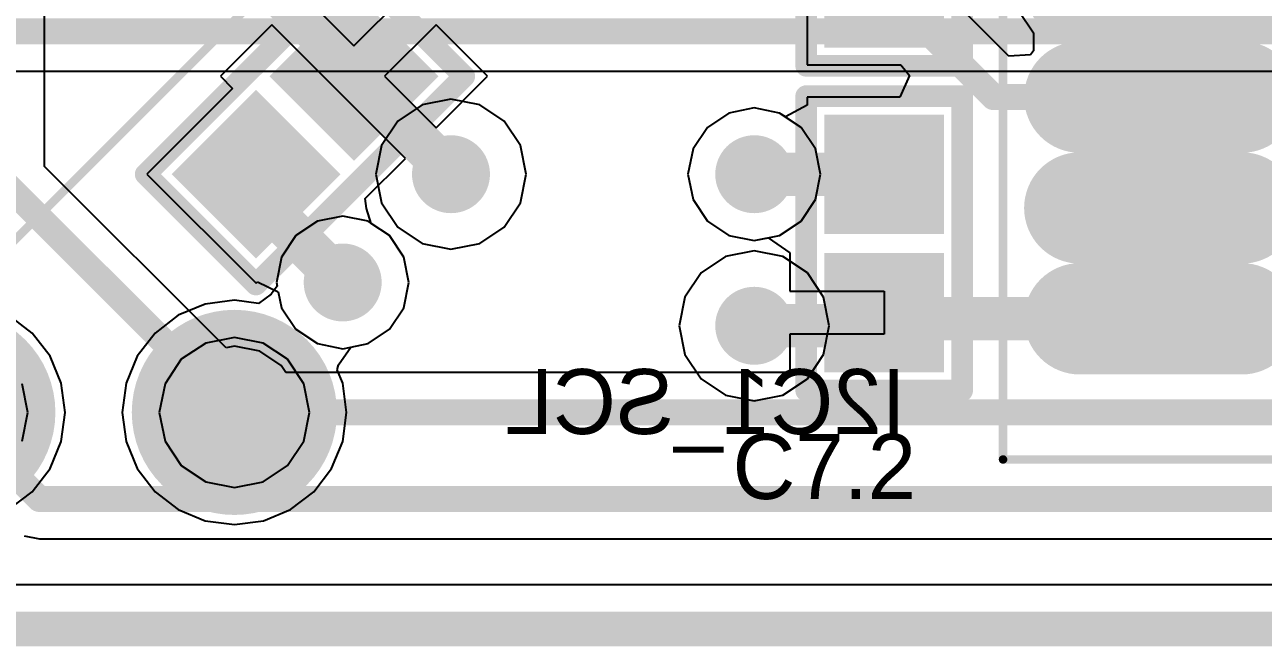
# Model space of a CAD drawing. Header units: millimetres. Extents: x 0.3 to 2.93, y 1.33 to 2.08.
# Drawn here: x 1.0216 to 1.3075, y 1.326 to 1.4695 of the extents above; entities that cross this region are included whole.
import ezdxf

# ---------------------------------------------------------------- set-up
doc = ezdxf.new("R2010")
doc.units = ezdxf.units.MM
doc.header["$MEASUREMENT"] = 0
for name, color, linetype in [('BottomLayer', 5, 'Continuous'), ('BottomOverlay', 54, 'Continuous'), ('BottomPaste', 16, 'Continuous'), ('BottomSolder', 6, 'Continuous'), ('Mechanical15', 56, 'Continuous'), ('Mechanical2', 216, 'Continuous'), ('MidLayer1', 16, 'Continuous'), ('MidLayer2', 76, 'Continuous'), ('MultiLayer', 9, 'Continuous'), ('TopLayer', 1, 'Continuous'), ('TopOverlay', 2, 'Continuous'), ('TopPaste', 8, 'Continuous'), ('TopSolder', 216, 'Continuous'), ('ViaHoleLayer', 16, 'Continuous')]:
    doc.layers.add(name, color=color, linetype=linetype)

# ---------------------------------------------------------------- blocks, each defined once
blk = doc.blocks.new('TSOP65P640X120_8N_87')
at = {"layer": 'Mechanical15', "const_width": 0.00197}
for points in [[(0.15256, 0.07087), (-0.15256, 0.07087)], [(0.15256, 0.07087), (0.15256, -0.07087)]]:
    blk.add_lwpolyline(points, dxfattribs=at)
at = {"layer": 'Mechanical15', "const_width": 0.000984}
blk.add_lwpolyline([(0.15207, 0.07087, 1), (0.15305, 0.07087, 1)], format="xyb", close=True, dxfattribs=at)
blk.add_lwpolyline([(0.15207, 0.07087, 1), (0.15305, 0.07087, 1)], format="xyb", close=True, dxfattribs=at)
at = {"layer": 'TopLayer', "const_width": 0.01772}
for points in [[(0.09744, 0.03839), (0.13484, 0.03839)], [(0.09744, 0.0128), (0.13484, 0.0128)], [(0.09744, -0.0128), (0.13484, -0.0128)]]:
    blk.add_lwpolyline(points, dxfattribs=at)
at = {"layer": 'TopLayer', "const_width": 0.00886}
for points in [[(0.09301, 0.03839, 1), (0.10187, 0.03839, 1)], [(0.13041, 0.03839, 1), (0.13927, 0.03839, 1)], [(0.09301, 0.0128, 1), (0.10187, 0.0128, 1)], [(0.13041, 0.0128, 1), (0.13927, 0.0128, 1)], [(0.09301, -0.0128, 1), (0.10187, -0.0128, 1)], [(0.13041, -0.0128, 1), (0.13927, -0.0128, 1)]]:
    blk.add_lwpolyline(points, format="xyb", close=True, dxfattribs=at)
at = {"layer": 'TopPaste', "const_width": 0.01372}
for points in [[(0.09744, 0.03839), (0.13484, 0.03839)], [(0.09744, 0.0128), (0.13484, 0.0128)], [(0.09744, -0.0128), (0.13484, -0.0128)]]:
    blk.add_lwpolyline(points, dxfattribs=at)
at = {"layer": 'TopPaste', "const_width": 0.00686}
for points in [[(0.09401, 0.03839, 1), (0.10087, 0.03839, 1)], [(0.13141, 0.03839, 1), (0.13827, 0.03839, 1)], [(0.09401, 0.0128, 1), (0.10087, 0.0128, 1)], [(0.13141, 0.0128, 1), (0.13827, 0.0128, 1)], [(0.09401, -0.0128, 1), (0.10087, -0.0128, 1)], [(0.13141, -0.0128, 1), (0.13827, -0.0128, 1)]]:
    blk.add_lwpolyline(points, format="xyb", close=True, dxfattribs=at)
at = {"layer": 'TopSolder', "const_width": 0.02572}
for points in [[(0.09744, 0.03839), (0.13484, 0.03839)], [(0.09744, 0.0128), (0.13484, 0.0128)], [(0.09744, -0.0128), (0.13484, -0.0128)], [(0.09744, -0.03839), (0.13484, -0.03839)]]:
    blk.add_lwpolyline(points, dxfattribs=at)
at = {"layer": 'TopSolder', "const_width": 0.01286}
for points in [[(0.09101, 0.03839, 1), (0.10387, 0.03839, 1)], [(0.12841, 0.03839, 1), (0.14127, 0.03839, 1)], [(0.09101, 0.0128, 1), (0.10387, 0.0128, 1)], [(0.12841, 0.0128, 1), (0.14127, 0.0128, 1)], [(0.09101, -0.0128, 1), (0.10387, -0.0128, 1)], [(0.12841, -0.0128, 1), (0.14127, -0.0128, 1)], [(0.09101, -0.03839, 1), (0.10387, -0.03839, 1)], [(0.12841, -0.03839, 1), (0.14127, -0.03839, 1)]]:
    blk.add_lwpolyline(points, format="xyb", close=True, dxfattribs=at)
blk = doc.blocks.new('0402_89')
at = {"layer": 'TopLayer'}
for points in [[(-0.01181, -0.01181), (0.01181, -0.01181), (-0.01181, 0.01181), (0.01181, 0.01181)], [(0.02016, -0.01181), (0.04378, -0.01181), (0.02016, 0.01181), (0.04378, 0.01181)]]:
    blk.add_solid(points, dxfattribs=at)
at = {"layer": 'TopOverlay', "const_width": 0.005}
for points in [[(-0.018, 0.018), (-0.018, -0.018)], [(-0.018, 0.018), (0.05, 0.018)], [(0.05, 0.018), (0.05, -0.018)], [(-0.018, -0.018), (0.05, -0.018)]]:
    blk.add_lwpolyline(points, dxfattribs=at)
at = {"layer": 'TopOverlay', "const_width": 0.0025}
for points in [[(-0.01925, 0.018, 1), (-0.01675, 0.018, 1)], [(-0.01925, 0.018, 1), (-0.01675, 0.018, 1)], [(0.04875, 0.018, 1), (0.05125, 0.018, 1)], [(0.04875, 0.018, 1), (0.05125, 0.018, 1)], [(-0.01925, -0.018, 1), (-0.01675, -0.018, 1)], [(-0.01925, -0.018, 1), (-0.01675, -0.018, 1)], [(0.04875, -0.018, 1), (0.05125, -0.018, 1)], [(0.04875, -0.018, 1), (0.05125, -0.018, 1)]]:
    blk.add_lwpolyline(points, format="xyb", close=True, dxfattribs=at)
at = {"layer": 'TopPaste'}
for points in [[(-0.00981, -0.00981), (0.00981, -0.00981), (-0.00981, 0.00981), (0.00981, 0.00981)], [(0.02216, -0.00981), (0.04178, -0.00981), (0.02216, 0.00981), (0.04178, 0.00981)]]:
    blk.add_solid(points, dxfattribs=at)
at = {"layer": 'TopSolder'}
for points in [[(-0.01378, -0.01378), (0.01378, -0.01378), (-0.01378, 0.01378), (0.01378, 0.01378)], [(0.01819, -0.01378), (0.04575, -0.01378), (0.01819, 0.01378), (0.04575, 0.01378)]]:
    blk.add_solid(points, dxfattribs=at)
blk = doc.blocks.new('0402_93')
at = {"layer": 'TopLayer'}
for points in [[(-0.01181, -0.01181), (0.01181, -0.01181), (-0.01181, 0.01181), (0.01181, 0.01181)], [(0.02016, -0.01181), (0.04378, -0.01181), (0.02016, 0.01181), (0.04378, 0.01181)]]:
    blk.add_solid(points, dxfattribs=at)
at = {"layer": 'TopOverlay', "const_width": 0.005}
for points in [[(-0.018, 0.018), (-0.018, -0.018)], [(-0.018, 0.018), (0.05, 0.018)], [(0.05, 0.018), (0.05, -0.018)], [(-0.018, -0.018), (0.05, -0.018)]]:
    blk.add_lwpolyline(points, dxfattribs=at)
at = {"layer": 'TopOverlay', "const_width": 0.0025}
for points in [[(-0.01925, 0.018, 1), (-0.01675, 0.018, 1)], [(-0.01925, 0.018, 1), (-0.01675, 0.018, 1)], [(0.04875, 0.018, 1), (0.05125, 0.018, 1)], [(0.04875, 0.018, 1), (0.05125, 0.018, 1)], [(-0.01925, -0.018, 1), (-0.01675, -0.018, 1)], [(-0.01925, -0.018, 1), (-0.01675, -0.018, 1)], [(0.04875, -0.018, 1), (0.05125, -0.018, 1)], [(0.04875, -0.018, 1), (0.05125, -0.018, 1)]]:
    blk.add_lwpolyline(points, format="xyb", close=True, dxfattribs=at)
at = {"layer": 'TopPaste'}
for points in [[(-0.00981, -0.00981), (0.00981, -0.00981), (-0.00981, 0.00981), (0.00981, 0.00981)], [(0.02216, -0.00981), (0.04178, -0.00981), (0.02216, 0.00981), (0.04178, 0.00981)]]:
    blk.add_solid(points, dxfattribs=at)
at = {"layer": 'TopSolder'}
for points in [[(-0.01378, -0.01378), (0.01378, -0.01378), (-0.01378, 0.01378), (0.01378, 0.01378)], [(0.01819, -0.01378), (0.04575, -0.01378), (0.01819, 0.01378), (0.04575, 0.01378)]]:
    blk.add_solid(points, dxfattribs=at)
blk = doc.blocks.new('TSQFP50P900X900X160_48N_103')
at = {"layer": 'Mechanical15', "const_width": 0.00197}
blk.add_lwpolyline([(-0.20472, 0.20472), (-0.20472, -0.20472)], dxfattribs=at)
blk = doc.blocks.new('T____P_____T______1___B_108')
at = {"layer": 'BottomLayer', "const_width": 0.01969}
blk.add_lwpolyline([(-0.00984, 0, 1), (0.00984, 0, 1)], format="xyb", close=True, dxfattribs=at)
at = {"layer": 'BottomPaste', "const_width": 0.01768}
blk.add_lwpolyline([(-0.00884, 0, 1), (0.00884, 0, 1)], format="xyb", close=True, dxfattribs=at)
at = {"layer": 'BottomSolder', "const_width": 0.02369}
blk.add_lwpolyline([(-0.01184, 0, 1), (0.01184, 0, 1)], format="xyb", close=True, dxfattribs=at)
blk = doc.blocks.new('T____P_____T______1___B_109')
at = {"layer": 'BottomLayer', "const_width": 0.01969}
blk.add_lwpolyline([(-0.00984, 0, 1), (0.00984, 0, 1)], format="xyb", close=True, dxfattribs=at)
at = {"layer": 'BottomPaste', "const_width": 0.01768}
blk.add_lwpolyline([(-0.00884, 0, 1), (0.00884, 0, 1)], format="xyb", close=True, dxfattribs=at)
at = {"layer": 'BottomSolder', "const_width": 0.02369}
blk.add_lwpolyline([(-0.01184, 0, 1), (0.01184, 0, 1)], format="xyb", close=True, dxfattribs=at)
blk = doc.blocks.new('0402_143')
at = {"layer": 'TopLayer'}
for points in [[(-0.01181, -0.01181), (0.01181, -0.01181), (-0.01181, 0.01181), (0.01181, 0.01181)], [(0.02016, -0.01181), (0.04378, -0.01181), (0.02016, 0.01181), (0.04378, 0.01181)]]:
    blk.add_solid(points, dxfattribs=at)
at = {"layer": 'TopOverlay', "const_width": 0.005}
for points in [[(0.05, 0.018), (-0.018, 0.018)], [(-0.018, -0.018), (-0.018, 0.018)], [(0.05, -0.018), (0.05, 0.018)], [(0.05, -0.018), (-0.018, -0.018)]]:
    blk.add_lwpolyline(points, dxfattribs=at)
at = {"layer": 'TopOverlay', "const_width": 0.0025}
for points in [[(-0.01925, 0.018, 1), (-0.01675, 0.018, 1)], [(-0.01925, 0.018, 1), (-0.01675, 0.018, 1)], [(0.04875, 0.018, 1), (0.05125, 0.018, 1)], [(0.04875, 0.018, 1), (0.05125, 0.018, 1)], [(-0.01925, -0.018, 1), (-0.01675, -0.018, 1)], [(-0.01925, -0.018, 1), (-0.01675, -0.018, 1)], [(0.04875, -0.018, 1), (0.05125, -0.018, 1)], [(0.04875, -0.018, 1), (0.05125, -0.018, 1)]]:
    blk.add_lwpolyline(points, format="xyb", close=True, dxfattribs=at)
at = {"layer": 'TopPaste'}
for points in [[(-0.00981, -0.00981), (0.00981, -0.00981), (-0.00981, 0.00981), (0.00981, 0.00981)], [(0.02216, -0.00981), (0.04178, -0.00981), (0.02216, 0.00981), (0.04178, 0.00981)]]:
    blk.add_solid(points, dxfattribs=at)
at = {"layer": 'TopSolder'}
for points in [[(-0.01378, -0.01378), (0.01378, -0.01378), (-0.01378, 0.01378), (0.01378, 0.01378)], [(0.01819, -0.01378), (0.04575, -0.01378), (0.01819, 0.01378), (0.04575, 0.01378)]]:
    blk.add_solid(points, dxfattribs=at)

msp = doc.modelspace()

# ---------------------------------------------------------------- linework, layer by layer
at = {"layer": 'BottomLayer'}
for p, q in [((0.982, 1.45882), (1.446, 1.45882)), ((1.19, 1.45029), (1.18415, 1.44913)), ((1.19585, 1.44913), (1.19, 1.45029)), ((1.18415, 1.44913), (1.17919, 1.44581)), ((1.20081, 1.44581), (1.19585, 1.44913)), ((1.17919, 1.44581), (1.17587, 1.44085)), ((1.20413, 1.44085), (1.20081, 1.44581)), ((1.17587, 1.44085), (1.17471, 1.435)), ((1.20529, 1.435), (1.20413, 1.44085)), ((1.17471, 1.435), (1.17587, 1.42915)), ((1.20413, 1.42915), (1.20529, 1.435)), ((1.17587, 1.42915), (1.17919, 1.42419)), ((1.20081, 1.42419), (1.20413, 1.42915)), ((1.08915, 1.42413), (1.08419, 1.42081)), ((1.095, 1.42529), (1.08915, 1.42413)), ((1.10085, 1.42413), (1.095, 1.42529)), ((1.10581, 1.42081), (1.10085, 1.42413)), ((1.17919, 1.42419), (1.18415, 1.42087)), ((1.19585, 1.42087), (1.20081, 1.42419)), ((1.08419, 1.42081), (1.08087, 1.41585)), ((1.10913, 1.41585), (1.10581, 1.42081)), ((1.18415, 1.42087), (1.19, 1.41971)), ((1.19, 1.41971), (1.19585, 1.42087)), ((1.08087, 1.41585), (1.07971, 1.41)), ((1.11029, 1.41), (1.10913, 1.41585)), ((1.07971, 1.41), (1.07988, 1.40912)), ((1.10913, 1.40415), (1.11029, 1.41)), ((1.07849, 1.40732), (1.07557, 1.40517)), ((1.07988, 1.40912), (1.07849, 1.40732)), ((1.06329, 1.40502), (1.05705, 1.40244)), ((1.07, 1.40591), (1.06329, 1.40502)), ((1.07557, 1.40517), (1.07, 1.40591)), ((1.10581, 1.39919), (1.10913, 1.40415)), ((1.02332, 1.39832), (1.01795, 1.40244)), ((1.05705, 1.40244), (1.05168, 1.39832)), ((1.02744, 1.39295), (1.02332, 1.39832)), ((1.05168, 1.39832), (1.04756, 1.39295)), ((1.10085, 1.39587), (1.10581, 1.39919)), ((1.09685, 1.39507), (1.10085, 1.39587)), ((1.03002, 1.38671), (1.02744, 1.39295)), ((1.04756, 1.39295), (1.04498, 1.38671)), ((1.09401, 1.39096), (1.09685, 1.39507)), ((1.09372, 1.38986), (1.09401, 1.39096)), ((1.09502, 1.38671), (1.09372, 1.38986)), ((1.03091, 1.38), (1.03002, 1.38671)), ((1.04498, 1.38671), (1.04409, 1.38)), ((1.09591, 1.38), (1.09502, 1.38671)), ((1.03002, 1.37329), (1.03091, 1.38)), ((1.04409, 1.38), (1.04498, 1.37329)), ((1.09502, 1.37329), (1.09591, 1.38)), ((1.02744, 1.36705), (1.03002, 1.37329)), ((1.04498, 1.37329), (1.04756, 1.36705)), ((1.09244, 1.36705), (1.09502, 1.37329)), ((1.02332, 1.36168), (1.02744, 1.36705)), ((1.04756, 1.36705), (1.05168, 1.36168)), ((1.08832, 1.36168), (1.09244, 1.36705)), ((1.01795, 1.35756), (1.02332, 1.36168)), ((1.05168, 1.36168), (1.05705, 1.35756)), ((1.08295, 1.35756), (1.08832, 1.36168)), ((1.05705, 1.35756), (1.06329, 1.35498)), ((1.07671, 1.35498), (1.08295, 1.35756)), ((1.06329, 1.35498), (1.07, 1.35409)), ((1.07, 1.35409), (1.07671, 1.35498)), ((2.89294, 1.3402), (0.33706, 1.3402))]:
    msp.add_line(p, q, dxfattribs=at)
at = {"layer": 'BottomLayer', "const_width": 0.006}
msp.add_lwpolyline([(0.982, 1.468), (1.47, 1.468)], dxfattribs=at)
at = {"layer": 'BottomLayer', "const_width": 0.009}
for points in [[(1.1155, 1.435, 1), (1.1245, 1.435, 1)], [(1.1855, 1.435, 1), (1.1945, 1.435, 1)], [(1.0905, 1.41, 1), (1.0995, 1.41, 1)], [(1.1855, 1.4, 1), (1.1945, 1.4, 1)], [(1.0655, 1.38, 1), (1.0745, 1.38, 1)]]:
    msp.add_lwpolyline(points, format="xyb", close=True, dxfattribs=at)
at = {"layer": 'Mechanical2', "const_width": 0.008}
msp.add_lwpolyline([(0.34, 1.33), (2.89, 1.33)], dxfattribs=at)
at = {"layer": 'MidLayer1'}
for p, q in [((1.12, 1.45233), (1.11337, 1.45101)), ((1.12663, 1.45101), (1.12, 1.45233)), ((1.11337, 1.45101), (1.10774, 1.44726)), ((1.13226, 1.44726), (1.12663, 1.45101)), ((1.10774, 1.44726), (1.10399, 1.44163)), ((1.13601, 1.44163), (1.13226, 1.44726)), ((1.10399, 1.44163), (1.10267, 1.435)), ((1.13733, 1.435), (1.13601, 1.44163)), ((1.10267, 1.435), (1.10399, 1.42837)), ((1.13601, 1.42837), (1.13733, 1.435)), ((1.10399, 1.42837), (1.10774, 1.42274)), ((1.13226, 1.42274), (1.13601, 1.42837)), ((1.10774, 1.42274), (1.11337, 1.41899)), ((1.12663, 1.41899), (1.13226, 1.42274)), ((1.11337, 1.41899), (1.12, 1.41767)), ((1.12, 1.41767), (1.12663, 1.41899)), ((1.18337, 1.41601), (1.17774, 1.41226)), ((1.19, 1.41733), (1.18337, 1.41601)), ((1.19663, 1.41601), (1.19, 1.41733)), ((1.20226, 1.41226), (1.19663, 1.41601)), ((1.17774, 1.41226), (1.17399, 1.40663)), ((1.20601, 1.40663), (1.20226, 1.41226)), ((1.17399, 1.40663), (1.17267, 1.4)), ((1.20733, 1.4), (1.20601, 1.40663)), ((1.17267, 1.4), (1.17399, 1.39337)), ((1.20601, 1.39337), (1.20733, 1.4)), ((1.06337, 1.39601), (1.05774, 1.39226)), ((1.07, 1.39733), (1.06337, 1.39601)), ((1.07663, 1.39601), (1.07, 1.39733)), ((1.08226, 1.39226), (1.07663, 1.39601)), ((1.17399, 1.39337), (1.17774, 1.38774)), ((1.20226, 1.38774), (1.20601, 1.39337)), ((1.05774, 1.39226), (1.05399, 1.38663)), ((1.08601, 1.38663), (1.08226, 1.39226)), ((1.02233, 1.38), (1.02101, 1.38663)), ((1.05399, 1.38663), (1.05267, 1.38)), ((1.08733, 1.38), (1.08601, 1.38663)), ((1.17774, 1.38774), (1.18337, 1.38399)), ((1.19663, 1.38399), (1.20226, 1.38774)), ((1.18337, 1.38399), (1.19, 1.38267)), ((1.19, 1.38267), (1.19663, 1.38399)), ((1.02101, 1.37337), (1.02233, 1.38)), ((1.05267, 1.38), (1.05399, 1.37337)), ((1.08601, 1.37337), (1.08733, 1.38)), ((1.05399, 1.37337), (1.05774, 1.36774)), ((1.08226, 1.36774), (1.08601, 1.37337)), ((1.05774, 1.36774), (1.06337, 1.36399)), ((1.07663, 1.36399), (1.08226, 1.36774)), ((1.06337, 1.36399), (1.07, 1.36267)), ((1.07, 1.36267), (1.07663, 1.36399)), ((1.85843, 1.3402), (0.33706, 1.3402))]:
    msp.add_line(p, q, dxfattribs=at)
at = {"layer": 'MidLayer1', "const_width": 0.009}
for points in [[(1.1155, 1.435, 1), (1.1245, 1.435, 1)], [(1.1855, 1.435, 1), (1.1945, 1.435, 1)], [(1.0905, 1.41, 1), (1.0995, 1.41, 1)], [(1.1855, 1.4, 1), (1.1945, 1.4, 1)], [(1.0655, 1.38, 1), (1.0745, 1.38, 1)]]:
    msp.add_lwpolyline(points, format="xyb", close=True, dxfattribs=at)
at = {"layer": 'MidLayer2'}
for p, q in [((1.12, 1.45233), (1.11337, 1.45101)), ((1.12663, 1.45101), (1.12, 1.45233)), ((1.11337, 1.45101), (1.10774, 1.44726)), ((1.13226, 1.44726), (1.12663, 1.45101)), ((1.10774, 1.44726), (1.10399, 1.44163)), ((1.13601, 1.44163), (1.13226, 1.44726)), ((1.10399, 1.44163), (1.10267, 1.435)), ((1.13733, 1.435), (1.13601, 1.44163)), ((1.10267, 1.435), (1.10399, 1.42837)), ((1.13601, 1.42837), (1.13733, 1.435)), ((1.10399, 1.42837), (1.10774, 1.42274)), ((1.13226, 1.42274), (1.13601, 1.42837)), ((1.10774, 1.42274), (1.11337, 1.41899)), ((1.12663, 1.41899), (1.13226, 1.42274)), ((1.11337, 1.41899), (1.12, 1.41767)), ((1.12, 1.41767), (1.12663, 1.41899)), ((1.18337, 1.41601), (1.17774, 1.41226)), ((1.19, 1.41733), (1.18337, 1.41601)), ((1.19663, 1.41601), (1.19, 1.41733)), ((1.20226, 1.41226), (1.19663, 1.41601)), ((1.17774, 1.41226), (1.17399, 1.40663)), ((1.20601, 1.40663), (1.20226, 1.41226)), ((1.17399, 1.40663), (1.17267, 1.4)), ((1.20733, 1.4), (1.20601, 1.40663)), ((1.17267, 1.4), (1.17399, 1.39337)), ((1.20601, 1.39337), (1.20733, 1.4)), ((1.06337, 1.39601), (1.05774, 1.39226)), ((1.07, 1.39733), (1.06337, 1.39601)), ((1.07663, 1.39601), (1.07, 1.39733)), ((1.08226, 1.39226), (1.07663, 1.39601)), ((1.17399, 1.39337), (1.17774, 1.38774)), ((1.20226, 1.38774), (1.20601, 1.39337)), ((1.05774, 1.39226), (1.05399, 1.38663)), ((1.08601, 1.38663), (1.08226, 1.39226)), ((1.02233, 1.38), (1.02101, 1.38663)), ((1.05399, 1.38663), (1.05267, 1.38)), ((1.08733, 1.38), (1.08601, 1.38663)), ((1.17774, 1.38774), (1.18337, 1.38399)), ((1.19663, 1.38399), (1.20226, 1.38774)), ((1.18337, 1.38399), (1.19, 1.38267)), ((1.19, 1.38267), (1.19663, 1.38399)), ((1.02101, 1.37337), (1.02233, 1.38)), ((1.05267, 1.38), (1.05399, 1.37337)), ((1.08601, 1.37337), (1.08733, 1.38)), ((1.05399, 1.37337), (1.05774, 1.36774)), ((1.08226, 1.36774), (1.08601, 1.37337)), ((1.05774, 1.36774), (1.06337, 1.36399)), ((1.07663, 1.36399), (1.08226, 1.36774)), ((1.06337, 1.36399), (1.07, 1.36267)), ((1.07, 1.36267), (1.07663, 1.36399)), ((1.85843, 1.3402), (0.33706, 1.3402))]:
    msp.add_line(p, q, dxfattribs=at)
at = {"layer": 'MidLayer2', "const_width": 0.009}
for points in [[(1.1155, 1.435, 1), (1.1245, 1.435, 1)], [(1.1855, 1.435, 1), (1.1945, 1.435, 1)], [(1.0905, 1.41, 1), (1.0995, 1.41, 1)], [(1.1855, 1.4, 1), (1.1945, 1.4, 1)], [(1.0655, 1.38, 1), (1.0745, 1.38, 1)]]:
    msp.add_lwpolyline(points, format="xyb", close=True, dxfattribs=at)
at = {"layer": 'MultiLayer', "const_width": 0.009}
for points in [[(1.1155, 1.435, 1), (1.1245, 1.435, 1)], [(1.1855, 1.435, 1), (1.1945, 1.435, 1)], [(1.0905, 1.41, 1), (1.0995, 1.41, 1)], [(1.1855, 1.4, 1), (1.1945, 1.4, 1)], [(1.0655, 1.38, 1), (1.0745, 1.38, 1)]]:
    msp.add_lwpolyline(points, format="xyb", close=True, dxfattribs=at)
at = {"layer": 'TopLayer'}
for p, q in [((1.02618, 1.4368), (1.02618, 1.50124)), ((1.20219, 1.48819), (1.20219, 1.46022)), ((1.08572, 1.47656), (1.09761, 1.46468)), ((1.09761, 1.46468), (1.10949, 1.47656)), ((1.24876, 1.46225), (1.23781, 1.4732)), ((1.25116, 1.47259), (1.25445, 1.46767)), ((1.07865, 1.46949), (1.06676, 1.45761)), ((1.09407, 1.45407), (1.07865, 1.46949)), ((1.11656, 1.46949), (1.10468, 1.45761)), ((1.12845, 1.45761), (1.11656, 1.46949)), ((1.25445, 1.46767), (1.25445, 1.46351)), ((1.2538, 1.46254), (1.24876, 1.46225)), ((1.25445, 1.46351), (1.2538, 1.46254)), ((1.20219, 1.46022), (1.22388, 1.46022)), ((1.22388, 1.46022), (1.22583, 1.45776)), ((1.06676, 1.45761), (1.06959, 1.45478)), ((1.10468, 1.45761), (1.11656, 1.44572)), ((1.11656, 1.44572), (1.12845, 1.45761)), ((1.22583, 1.45776), (1.22361, 1.45281)), ((1.06959, 1.45478), (1.04981, 1.435)), ((1.10949, 1.43865), (1.09407, 1.45407)), ((1.22361, 1.45281), (1.20219, 1.45281)), ((1.20219, 1.45281), (1.20219, 1.45091)), ((1.19, 1.45029), (1.18415, 1.44913)), ((1.19585, 1.44913), (1.19, 1.45029)), ((1.20219, 1.45091), (1.19719, 1.44824)), ((1.18415, 1.44913), (1.17919, 1.44581)), ((1.19719, 1.44824), (1.19585, 1.44913)), ((1.17919, 1.44581), (1.17587, 1.44085)), ((1.1002, 1.42936), (1.10949, 1.43865)), ((1.17587, 1.44085), (1.17471, 1.435)), ((1.06807, 1.39491), (1.02618, 1.4368)), ((1.04981, 1.435), (1.075, 1.40981)), ((1.17471, 1.435), (1.17587, 1.42915)), ((1.10048, 1.42711), (1.1002, 1.42936)), ((1.10157, 1.42365), (1.10048, 1.42711)), ((1.17587, 1.42915), (1.17919, 1.42419)), ((1.17919, 1.42419), (1.18415, 1.42087)), ((1.10581, 1.42081), (1.10157, 1.42365)), ((1.10913, 1.41585), (1.10581, 1.42081)), ((1.18415, 1.42087), (1.19, 1.41971)), ((1.19, 1.41971), (1.19319, 1.42034)), ((1.19319, 1.42034), (1.19819, 1.41688)), ((1.11029, 1.41), (1.10913, 1.41585)), ((1.19819, 1.41688), (1.19819, 1.40803)), ((1.075, 1.40981), (1.0753, 1.41011)), ((1.0753, 1.41011), (1.08013, 1.40787)), ((1.10913, 1.40415), (1.11029, 1.41)), ((1.08013, 1.40787), (1.08087, 1.40415)), ((1.19819, 1.40803), (1.22, 1.40803)), ((1.22, 1.40803), (1.22, 1.39803)), ((1.08087, 1.40415), (1.08419, 1.39919)), ((1.10581, 1.39919), (1.10913, 1.40415)), ((1.08419, 1.39919), (1.08915, 1.39587)), ((1.10085, 1.39587), (1.10581, 1.39919)), ((1.22, 1.39803), (1.19819, 1.39803)), ((1.19819, 1.39803), (1.19819, 1.38918)), ((1.07, 1.39529), (1.06807, 1.39491)), ((1.07585, 1.39413), (1.07, 1.39529)), ((1.08915, 1.39587), (1.095, 1.39471)), ((1.095, 1.39471), (1.10085, 1.39587)), ((1.08081, 1.39081), (1.07585, 1.39413)), ((1.08191, 1.38918), (1.08081, 1.39081)), ((1.19819, 1.38918), (1.08191, 1.38918)), ((1.02149, 1.35152), (1.025, 1.35082)), ((1.025, 1.35082), (1.32697, 1.35082)), ((1.89526, 1.3402), (0.56647, 1.3402))]:
    msp.add_line(p, q, dxfattribs=at)
for points, const_width in [([(1.05106, 1.50582), (1.09761, 1.45928)], 0.01), ([(1.22, 1.47803), (1.24524, 1.4528)], 0.006), ([(1.09761, 1.45761), (1.09761, 1.45928)], 0.01), ([(1.09761, 1.45761), (1.12, 1.43521)], 0.01), ([(1.24524, 1.4528), (1.28386, 1.4528)], 0.006), ([(1.28386, 1.4528), (1.3272, 1.4528)], 0.006), ([(1.075, 1.43), (1.075, 1.435)], 0.01), ([(1.12, 1.435), (1.12, 1.43521)], 0.01), ([(1.19, 1.435), (1.22, 1.435)], 0.01), ([(1.017, 1.433), (1.07, 1.38)], 0.006), ([(1.075, 1.43), (1.095, 1.41)], 0.01), ([(1.21697, 1.4), (1.22, 1.40303)], 0.01), ([(1.22, 1.40303), (1.22142, 1.40161)], 0.01), ([(1.22142, 1.40161), (1.28386, 1.40161)], 0.01), ([(1.19, 1.4), (1.21697, 1.4)], 0.01), ([(1.005, 1.38), (1.025, 1.36)], 0.006), ([(1.07, 1.38), (1.33, 1.38)], 0.006), ([(1.025, 1.36), (1.32697, 1.36)], 0.006)]:
    msp.add_lwpolyline(points, dxfattribs=dict(at, const_width=const_width))
for points, const_width in [([(1.09511, 1.45928, 1), (1.10011, 1.45928, 1)], 0.005), ([(1.09511, 1.45928, 1), (1.10011, 1.45928, 1)], 0.005), ([(1.09511, 1.45761, 1), (1.10011, 1.45761, 1)], 0.005), ([(1.09511, 1.45761, 1), (1.10011, 1.45761, 1)], 0.005), ([(1.24374, 1.4528, 1), (1.24674, 1.4528, 1)], 0.003), ([(1.24374, 1.4528, 1), (1.24674, 1.4528, 1)], 0.003), ([(1.28236, 1.4528, 1), (1.28536, 1.4528, 1)], 0.003), ([(1.28236, 1.4528, 1), (1.28536, 1.4528, 1)], 0.003), ([(1.1155, 1.435, 1), (1.1245, 1.435, 1)], 0.009), ([(1.1855, 1.435, 1), (1.1945, 1.435, 1)], 0.009), ([(1.0725, 1.435, 1), (1.0775, 1.435, 1)], 0.005), ([(1.1175, 1.43521, 1), (1.1225, 1.43521, 1)], 0.005), ([(1.1175, 1.43521, 1), (1.1225, 1.43521, 1)], 0.005), ([(1.1175, 1.435, 1), (1.1225, 1.435, 1)], 0.005), ([(1.1875, 1.435, 1), (1.1925, 1.435, 1)], 0.005), ([(1.2175, 1.435, 1), (1.2225, 1.435, 1)], 0.005), ([(1.0725, 1.43, 1), (1.0775, 1.43, 1)], 0.005), ([(1.0725, 1.43, 1), (1.0775, 1.43, 1)], 0.005), ([(1.0905, 1.41, 1), (1.0995, 1.41, 1)], 0.009), ([(1.0925, 1.41, 1), (1.0975, 1.41, 1)], 0.005), ([(1.1855, 1.4, 1), (1.1945, 1.4, 1)], 0.009), ([(1.2175, 1.40303, 1), (1.2225, 1.40303, 1)], 0.005), ([(1.2175, 1.40303, 1), (1.2225, 1.40303, 1)], 0.005), ([(1.21892, 1.40161, 1), (1.22392, 1.40161, 1)], 0.005), ([(1.21892, 1.40161, 1), (1.22392, 1.40161, 1)], 0.005), ([(1.28136, 1.40161, 1), (1.28636, 1.40161, 1)], 0.005), ([(1.1875, 1.4, 1), (1.1925, 1.4, 1)], 0.005), ([(1.21447, 1.4, 1), (1.21947, 1.4, 1)], 0.005), ([(1.21447, 1.4, 1), (1.21947, 1.4, 1)], 0.005), ([(1.0655, 1.38, 1), (1.0745, 1.38, 1)], 0.009), ([(1.0685, 1.38, 1), (1.0715, 1.38, 1)], 0.003), ([(1.0685, 1.38, 1), (1.0715, 1.38, 1)], 0.003), ([(1.0235, 1.36, 1), (1.0265, 1.36, 1)], 0.003), ([(1.0235, 1.36, 1), (1.0265, 1.36, 1)], 0.003)]:
    msp.add_lwpolyline(points, format="xyb", close=True, dxfattribs=dict(at, const_width=const_width))
at = {"layer": 'ViaHoleLayer', "const_width": 0.004}
for points in [[(1.118, 1.435, 1), (1.122, 1.435, 1)], [(1.188, 1.435, 1), (1.192, 1.435, 1)], [(1.093, 1.41, 1), (1.097, 1.41, 1)], [(1.188, 1.4, 1), (1.192, 1.4, 1)], [(1.068, 1.38, 1), (1.072, 1.38, 1)]]:
    msp.add_lwpolyline(points, format="xyb", close=True, dxfattribs=at)

# ---------------------------------------------------------------- block references
for name, p, rotation in [('TSQFP50P900X900X160_48N_103', (1.01, 1.7), 135), ('0402_89', (1.22, 1.47803), 90), ('TSOP65P640X120_8N_87', (1.4, 1.44), 180), ('0402_143', (1.09761, 1.45761), 225), ('0402_93', (1.22, 1.40303), 90), ('T____P_____T______1___B_109', (1.005, 1.38), 90), ('T____P_____T______1___B_108', (1.07, 1.38), 90)]:
    msp.add_blockref(name, p, dxfattribs=dict(rotation=rotation))

# ---------------------------------------------------------------- texts
at = {"layer": 'BottomOverlay', "text_generation_flag": 2}
msp.add_text('I2C1_SCL', height=0.015, dxfattribs=at).set_placement((1.225, 1.375))
at = {"layer": 'TopOverlay'}
msp.add_text('C7.2', height=0.015, dxfattribs=at).set_placement((1.185, 1.36))

doc.saveas('drawing.dxf')
